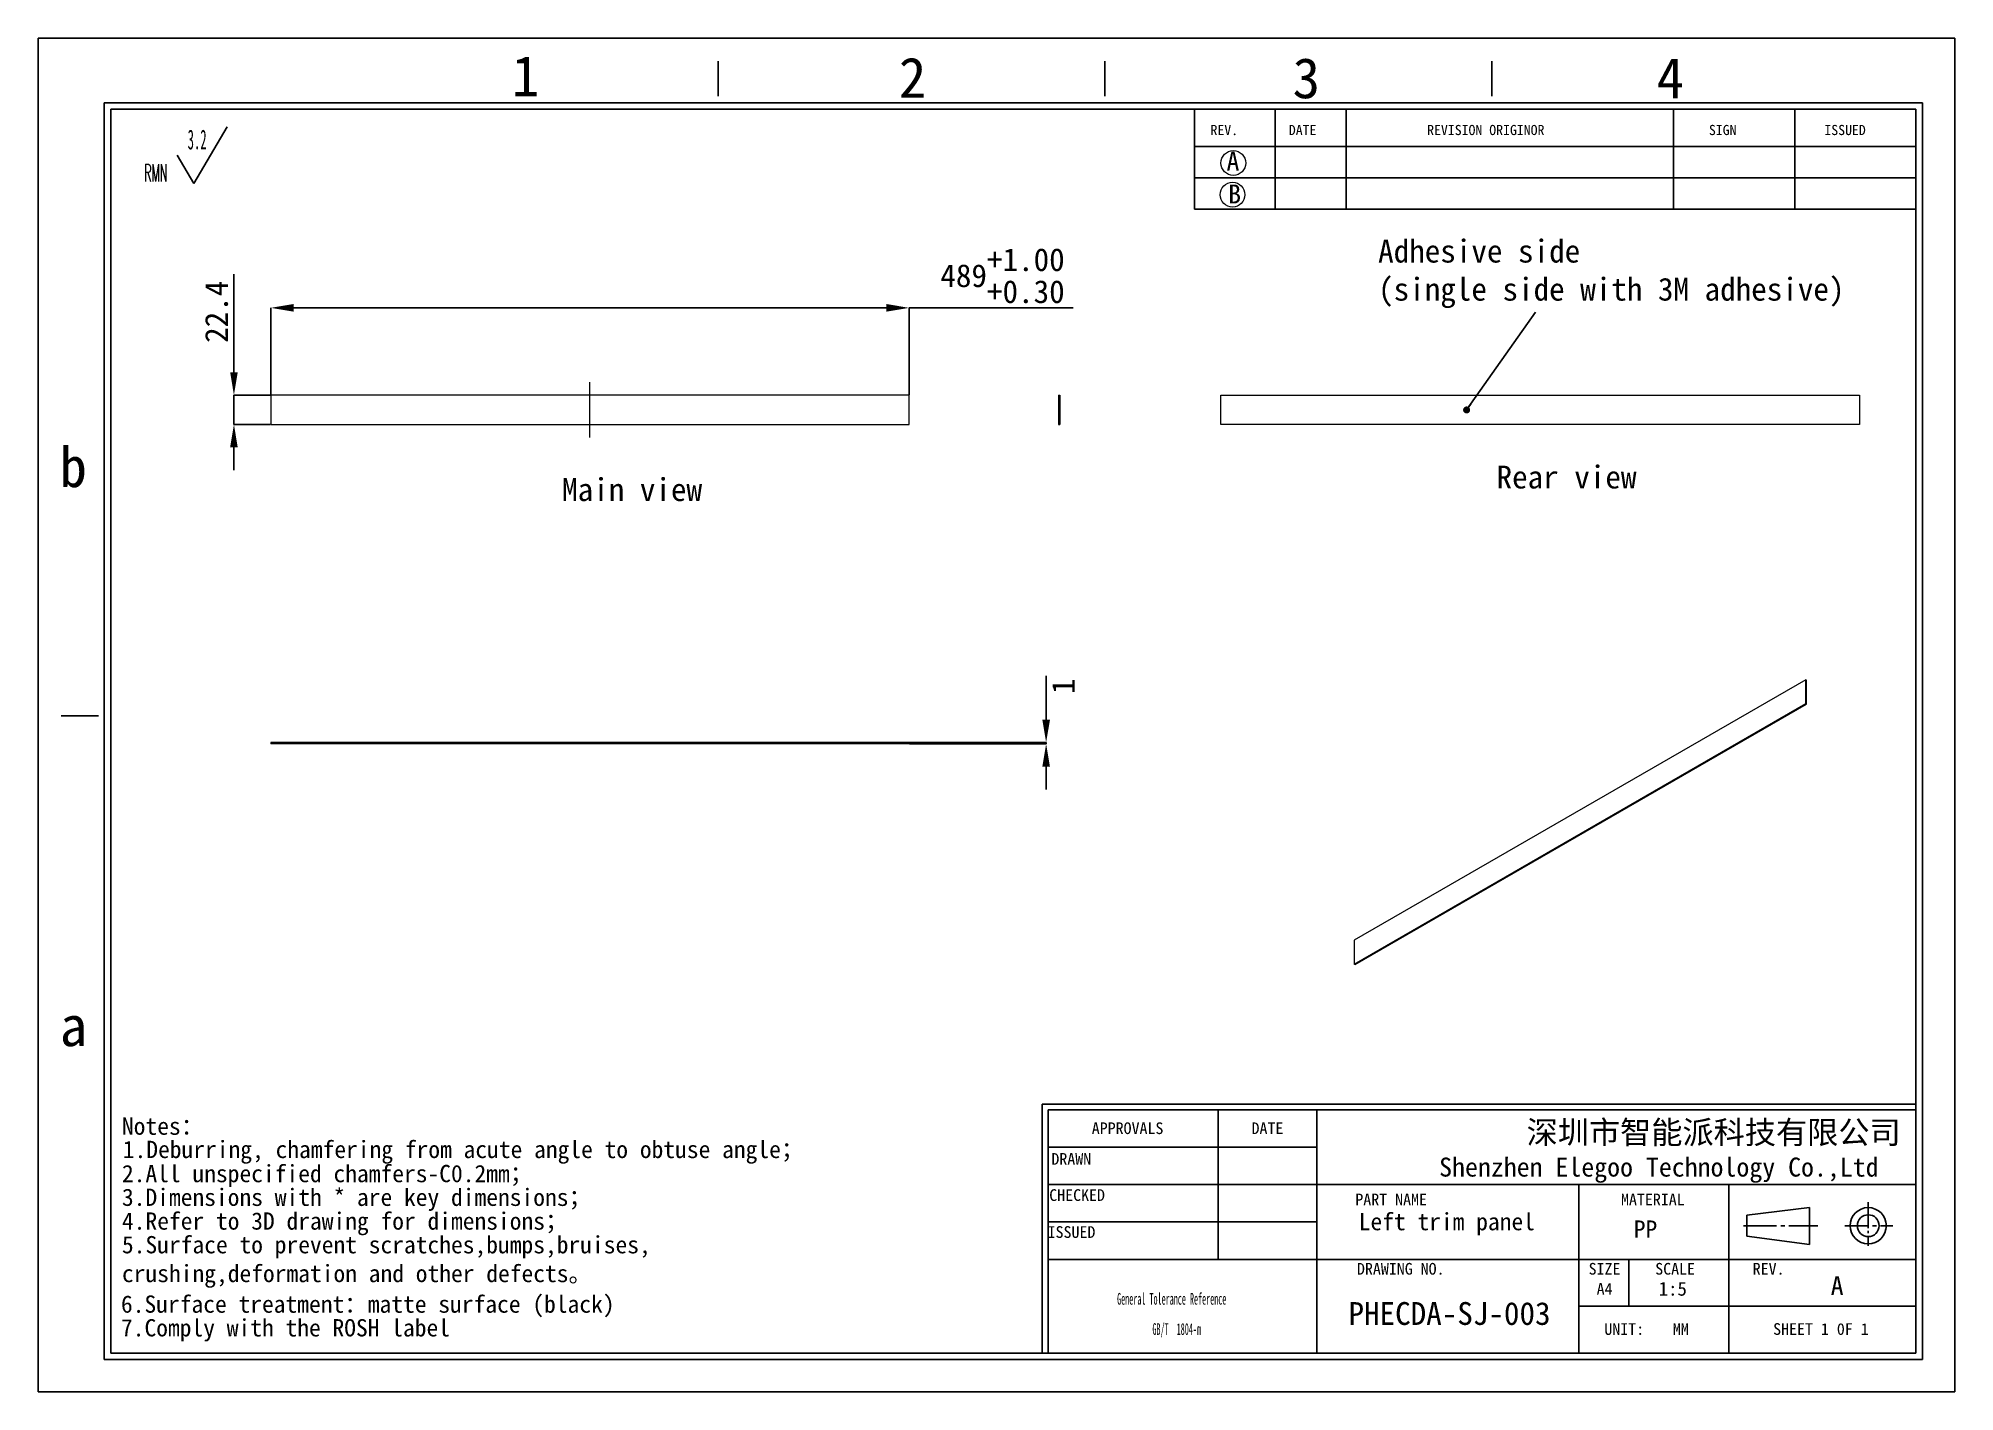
# Model space of a CAD drawing. Header units: millimetres. Extents: x 2 to 295, y 1 to 209.
import ezdxf

# ---------------------------------------------------------------- set-up
doc = ezdxf.new("R2010")
doc.units = ezdxf.units.MM
doc.header["$PDSIZE"] = -1
doc.linetypes.add('CENTERX2', pattern=[20.32, 12.7, -2.54, 2.54, -2.54])
doc.layers.add('SLD-0', color=179, linetype='Continuous')
doc.styles.add('5', font='simfang.ttf')
doc.styles.add('C', font='simfang.ttf')
doc.styles.add('SLDTEXTSTYLE1', font='TXT', dxfattribs={"width": 0.469, "bigfont": 'bigfont'})
doc.styles.add('SLDTEXTSTYLE2', font='TXT', dxfattribs={"width": 0.469})
doc.styles.add('SLDTEXTSTYLE8', font='TXT', dxfattribs={"width": 0.484})
doc.dimstyles.new('SLDDIMSTYLE0', dxfattribs={"dimtxt": 3.5, "dimasz": 3.5, "dimexe": 0, "dimexo": 0.0625, "dimgap": 0.875, "dimtad": 2, "dimlfac": 5, "dimrnd": 1e-09, "dimzin": 12, "dimdsep": 46, "dimtxsty": 'SLDTEXTSTYLE2', "dimsah": 1, "dimcen": 0.09, "dimadec": 0, "dimazin": 3, "dimtol": 1, "dimtp": 1, "dimtm": -0.3, "dimtfac": 1, "dimtofl": 0, "dimtmove": 0, "dimatfit": 3, "dimfxl": 1, "dimfrac": 2, "dimtolj": 1, "dimtzin": 0, "dimarcsym": 0})
doc.dimstyles.new('SLDDIMSTYLE1', dxfattribs={"dimtxt": 3.5, "dimasz": 3.5, "dimexe": 0, "dimexo": 0.0625, "dimgap": 0.875, "dimtad": 2, "dimlfac": 5, "dimrnd": 1e-09, "dimzin": 12, "dimdsep": 46, "dimtxsty": 'SLDTEXTSTYLE2', "dimsah": 1, "dimcen": 0.09, "dimadec": 0, "dimazin": 3, "dimtfac": 1, "dimtmove": 0, "dimatfit": 0, "dimfxl": 1, "dimfrac": 2, "dimtolj": 1, "dimtzin": 12, "dimarcsym": 0})
doc.dimstyles.new('SLDDIMSTYLE2', dxfattribs={"dimtxt": 0.18, "dimasz": 1.076923, "dimexe": 0, "dimexo": 0.0625, "dimgap": 0, "dimtad": 0, "dimtih": 1, "dimtoh": 1, "dimdec": 0, "dimrnd": 1e-09, "dimzin": 0, "dimdsep": 46, "dimtxsty": 'Standard', "dimblk1": 'DOT', "dimblk2": 'DOT', "dimsah": 1, "dimcen": 0.09, "dimadec": 0, "dimazin": 0, "dimtfac": 1.076923, "dimtdec": 0, "dimtofl": 0, "dimtmove": 0, "dimatfit": 3, "dimldrblk": 'DOT', "dimfxl": 1, "dimfrac": 2, "dimtolj": 1, "dimtzin": 0, "dimarcsym": 0})

# ---------------------------------------------------------------- blocks, each defined once
blk = doc.blocks.new('SW_NOTE_0')
at = {"layer": 'SLD-0', "color": 0, "attachment_point": 1, "style": 'C'}
for s, insert, char_height in [('Notes：', (3.02, 14.11), 2.646), ('1.Deburring, chamfering from acute angle to obtuse angle；', (3.15, 10.54), 2.6458), ('2.All unspecified chamfers-C0.2mm；', (3.02, 6.84), 2.6458), ('3.{\\fSimSun|b0|i0|c134|p2;Dimensions with * are key dimensions}；', (3.02, 3.21), 2.6458), ('4.Refer to 3D drawing for dimensions；', (3.02, -0.43), 2.6458), ('5.Surface to prevent scratches,bumps,bruises,\\Pcrushing,deformation and other defects。', (3.02, -4.06), 2.6458), ('6.Surface treatment：matte surface (black)', (2.87, -13.16), 2.6458), ('7.Comply with the ROSH label', (2.87, -16.79), 2.6458)]:
    blk.add_mtext(s, dxfattribs=dict(at, insert=insert, char_height=char_height))
blk = doc.blocks.new('SW_NOTE_1')
at = {"layer": 'SLD-0', "color": 0}
for q in [(12.74, 9.16), (5.08, 4.83)]:
    blk.add_line((7.63, 0.49), q, dxfattribs=at)
at = {"layer": 'SLD-0', "color": 0, "attachment_point": 1}
for s, insert, char_height, style in [('3.2', (6.67, 8.73), 3.032, 'SLDTEXTSTYLE2'), ('{\\Ftxt,bigfont|c134;RMN}', (0, 3.41), 2.6458, 'SLDTEXTSTYLE1')]:
    blk.add_mtext(s, dxfattribs=dict(at, insert=insert, char_height=char_height, style=style))
blk = doc.blocks.new('SW_NOTE_2')
at = {"layer": 'SLD-0', "color": 0, "char_height": 1.7927, "attachment_point": 2, "style": 'SLDTEXTSTYLE8'}
for s, insert in [('General Tolerance Reference', (12.75, 2.31)), ('GB/T  1804-m', (13.51, -2.32))]:
    blk.add_mtext(s, dxfattribs=dict(at, insert=insert))
blk = doc.blocks.new('_D')
at = {"layer": 'Defpoints', "color": 0}
for p in [(134.98, 167.37), (37.18, 154), (134.98, 154)]:
    blk.add_point(p, dxfattribs=at)
at = {"layer": 'SLD-0', "color": 0, "lineweight": -2}
for p, q in [((37.18, 154.06), (37.18, 167.37)), ((40.68, 167.37), (131.48, 167.37)), ((134.98, 154.06), (134.98, 167.37)), ((134.98, 167.37), (160.07, 167.37))]:
    blk.add_line(p, q, dxfattribs=at)
at = {"layer": 'SLD-0', "color": 0}
for points in [[(40.68, 167.96), (40.68, 166.79), (37.18, 167.37)], [(131.48, 167.96), (131.48, 166.79), (134.98, 167.37)]]:
    blk.add_solid(points, dxfattribs=at)
at = {"layer": 'SLD-0', "color": 0, "insert": (149.27, 176.51), "char_height": 3.5, "attachment_point": 2, "style": '5'}
blk.add_mtext('\\A1;489\\S+1.00^ +0.30;', dxfattribs=at)
blk = doc.blocks.new('_D_1')
at = {"layer": 'Defpoints', "color": 0}
for p in [(37.18, 154), (31.55, 149.52), (37.18, 149.52)]:
    blk.add_point(p, dxfattribs=at)
at = {"layer": 'SLD-0', "color": 0, "lineweight": -2}
for p, q in [((31.55, 157.5), (31.55, 172.55)), ((37.12, 154), (31.55, 154)), ((31.55, 149.52), (31.55, 154)), ((37.12, 149.52), (31.55, 149.52)), ((31.55, 146.02), (31.55, 142.52))]:
    blk.add_line(p, q, dxfattribs=at)
at = {"layer": 'SLD-0', "color": 0}
for points in [[(30.97, 157.5), (32.13, 157.5), (31.55, 154)], [(30.97, 146.02), (32.13, 146.02), (31.55, 149.52)]]:
    blk.add_solid(points, dxfattribs=at)
at = {"layer": 'SLD-0', "color": 0, "insert": (27.12, 166.77), "char_height": 3.5, "attachment_point": 2, "rotation": 90, "style": '5'}
blk.add_mtext('\\A1;22.4', dxfattribs=at)
blk = doc.blocks.new('_D_2')
at = {"layer": 'Defpoints', "color": 0}
for p in [(134.98, 100.76), (134.98, 100.56), (155.95, 100.76)]:
    blk.add_point(p, dxfattribs=at)
at = {"layer": 'SLD-0', "color": 0, "lineweight": -2}
for p, q in [((155.95, 104.26), (155.95, 110.97)), ((135.04, 100.76), (155.95, 100.76)), ((135.04, 100.56), (155.95, 100.56)), ((155.95, 100.56), (155.95, 100.76)), ((155.95, 97.06), (155.95, 93.56))]:
    blk.add_line(p, q, dxfattribs=at)
at = {"layer": 'SLD-0', "color": 0}
for points in [[(155.37, 104.26), (156.54, 104.26), (155.95, 100.76)], [(155.37, 97.06), (156.54, 97.06), (155.95, 100.56)]]:
    blk.add_solid(points, dxfattribs=at)
at = {"layer": 'SLD-0', "color": 0, "insert": (156.83, 109.37), "char_height": 3.5, "attachment_point": 2, "rotation": 90, "style": '5'}
blk.add_mtext('\\A1;1', dxfattribs=at)
blk = doc.blocks.new('SW_NOTE_3')
at = {"insert": (1.08, 11.08), "char_height": 3.5, "width": 141.4875, "attachment_point": 1}
blk.add_mtext('{\\fFangSong|b0|i0|c0|p49;Adhesive side \\P(single side with 3M adhesive)}', dxfattribs=at)
blk = doc.blocks.new('_DOT')
at = {"color": 0, "linetype": 'ByBlock', "lineweight": -2}
blk.add_line((-0.5, 0), (-1, 0), dxfattribs=at)
at = {"color": 0, "linetype": 'ByBlock', "const_width": 0.5}
blk.add_lwpolyline([(-0.25, 0, 1), (0.25, 0, 1)], format="xyb", close=True, dxfattribs=at)

msp = doc.modelspace()

# ---------------------------------------------------------------- linework, layer by layer
at = {"color": 7, "linetype": 'Continuous', "lineweight": 15}
for p, q in [((37.1793, 153.999), (37.1793, 149.519)), ((134.9793, 153.999), (37.1793, 153.999)), ((134.9793, 149.519), (134.9793, 153.999)), ((157.8513, 153.999), (157.8513, 149.519)), ((157.8513, 153.999), (158.0513, 153.999)), ((158.0513, 153.999), (158.0513, 149.519)), ((182.7111, 149.519), (182.7111, 153.999)), ((182.7111, 153.999), (280.5111, 153.999)), ((280.5111, 153.999), (280.5111, 149.519)), ((37.1793, 149.519), (134.9793, 149.519)), ((157.8513, 149.519), (158.0513, 149.519)), ((280.5111, 149.519), (182.7111, 149.519)), ((272.2956, 110.3936), (203.1406, 70.4713)), ((272.2956, 106.7355), (272.2956, 110.3936)), ((272.2956, 110.3936), (272.437, 110.312)), ((272.437, 106.6539), (272.437, 110.312)), ((203.1406, 66.8132), (272.2956, 106.7355)), ((203.282, 66.7315), (272.437, 106.6539)), ((272.2956, 106.7355), (272.437, 106.6539)), ((37.1793, 100.7601), (37.1793, 100.5601)), ((134.9793, 100.7601), (37.1793, 100.7601)), ((134.9793, 100.5601), (37.1793, 100.5601)), ((134.9793, 100.5601), (134.9793, 100.7601)), ((203.1406, 70.4713), (203.1406, 66.8132)), ((203.282, 66.7315), (203.1406, 66.8132))]:
    msp.add_line(p, q, dxfattribs=at)
at = {"layer": 'SLD-0'}
for p, q in [((1.5907, 208.6737), (295.1066, 208.6737)), ((1.5907, 1.2938), (1.5907, 208.6737)), ((295.1066, 208.6737), (295.1066, 1.2938)), ((12.6748, 7.2189), (12.6748, 197.811)), ((12.6748, 197.811), (289.1814, 197.811)), ((252.0174, 197.811), (252.0174, 182.5137)), ((270.5994, 197.811), (270.5994, 182.5137)), ((289.1814, 197.811), (289.1814, 7.2189)), ((289.1814, 7.2189), (12.6748, 7.2189)), ((295.1066, 1.2938), (1.5907, 1.2938))]:
    msp.add_line(p, q, dxfattribs=at)
at = {"layer": 'SLD-0', "color": 6, "linetype": 'Continuous'}
for p, q in [((105.701, 199.786), (105.701, 205.1695)), ((164.9525, 199.786), (164.9525, 205.1695)), ((224.2039, 199.786), (224.2039, 205.1695)), ((11.6873, 6.2314), (11.6873, 198.7985)), ((11.6873, 198.7985), (290.1689, 198.7985)), ((290.1689, 198.7985), (290.1689, 6.2314)), ((10.8046, 104.8527), (5.0681, 104.8527)), ((290.1689, 6.2314), (11.6873, 6.2314))]:
    msp.add_line(p, q, dxfattribs=at)
at = {"layer": 'SLD-0', "color": 179, "linetype": 'Continuous'}
for p, q in [((178.6588, 197.811), (178.6588, 182.5137)), ((191.0502, 197.811), (191.0502, 182.5137)), ((201.8863, 197.811), (201.8863, 182.5137)), ((178.6588, 192.0745), (289.1814, 192.0745)), ((178.6588, 187.2941), (289.1814, 187.2941)), ((178.6588, 182.5137), (289.1814, 182.5137)), ((289.1814, 45.3294), (155.3299, 45.3294)), ((155.3299, 45.3294), (155.3299, 7.2189)), ((289.1814, 44.5061), (156.286, 44.5061)), ((156.286, 44.5061), (156.286, 7.2189)), ((182.2808, 44.5061), (182.2808, 21.5602)), ((197.3975, 44.5061), (197.3975, 7.2189)), ((197.3975, 38.7696), (156.286, 38.7696)), ((289.1814, 33.0331), (156.286, 33.0331)), ((237.553, 33.0331), (237.553, 7.2189)), ((260.499, 7.2189), (260.499, 33.0331)), ((263.2552, 28.3538), (272.8879, 29.5382)), ((272.8879, 23.8461), (272.8879, 29.5382)), ((281.8693, 26.3495), (281.8693, 30.3163)), ((197.3975, 27.2966), (156.286, 27.2966)), ((262.7856, 26.7328), (267.8301, 26.7328)), ((263.2552, 25.1064), (263.2552, 28.3538)), ((268.4607, 26.7328), (269.0912, 26.7328)), ((269.7218, 26.7328), (274.1357, 26.7328)), ((281.8693, 26.7328), (278.2684, 26.7328)), ((282.4999, 26.7328), (283.1304, 26.7328)), ((283.761, 26.7328), (285.6527, 26.7328)), ((263.2552, 25.1064), (272.8879, 23.8461)), ((281.8693, 25.9663), (281.8693, 25.5831)), ((281.8693, 25.1998), (281.8693, 23.6668)), ((289.1814, 21.5602), (156.286, 21.5602)), ((245.2016, 21.5602), (245.2016, 14.3895)), ((237.553, 14.3895), (289.1814, 14.3895))]:
    msp.add_line(p, q, dxfattribs=at)
at = {"layer": 'SLD-0', "linetype": 'CENTERX2', "lineweight": 0}
msp.add_line((86.0793, 147.519), (86.0793, 155.999), dxfattribs=at)
at = {"layer": 'SLD-0', "lineweight": 0}
for centre in [(184.6221, 189.5636), (184.4994, 184.7149)]:
    msp.add_circle(centre, 1.8944, dxfattribs=at)
at = {"layer": 'SLD-0', "color": 179, "linetype": 'Continuous'}
for radius in [2.7714, 1.669]:
    msp.add_circle((281.8693, 26.7328), radius, dxfattribs=at)

# ---------------------------------------------------------------- block references
at = {"layer": 'SLD-0'}
for name, p in [('SW_NOTE_1', (17.795, 185.9568)), ('SW_NOTE_3', (205.7186, 166.7345))]:
    msp.add_blockref(name, p, dxfattribs=at)
at = {"layer": 'SLD-0', "color": 5}
msp.add_blockref('SW_NOTE_0', (11.3786, 29.1985), dxfattribs=at)
at = {"layer": 'SLD-0', "color": 179}
msp.add_blockref('SW_NOTE_2', (162.4379, 14.1109), dxfattribs=at)

# ---------------------------------------------------------------- texts
at = {"layer": 'SLD-0', "style": '5'}
for s, insert, char_height, attachment_point in [('1', (74.111, 205.9712), 6.172, 1), ('2', (133.3881, 205.7276), 6.172, 1), ('3', (193.7066, 205.6655), 6.172, 1), ('4', (249.4405, 205.6593), 6.172, 1), ('A', (183.5778, 191.2862), 2.9034, 1), ('B', (183.8319, 186.2712), 2.9034, 1), ('b', (4.8346, 146.0918), 6.172, 1), ('Main view', (81.8192, 141.2746), 3.5, 1), ('Rear view', (224.9386, 143.1964), 3.5, 1), ('a', (4.8798, 60.4234), 6.172, 1), ('深圳市智能派科技有限公司', (258.1896, 42.7884), 3.5, 2), ('Left trim panel', (217.322, 28.676), 2.645833, 2), ('PP', (247.7573, 27.5373), 2.64583, 2), ('A', (276.1139, 18.9954), 2.9104, 1), ('PHECDA-SJ-003', (202.2605, 15.0248), 3.5, 1)]:
    msp.add_mtext(s, dxfattribs=dict(at, insert=insert, char_height=char_height, attachment_point=attachment_point))
at = {"layer": 'SLD-0', "color": 179, "style": '5'}
for s, insert, char_height, attachment_point in [('REV.', (181.1288, 195.4001), 1.55363, 1), ('DATE', (193.1265, 195.4001), 1.55363, 1), ('REVISION ORIGINOR', (214.3082, 195.4001), 1.553633, 1), ('SIGN', (257.4664, 195.4001), 1.55363, 1), ('ISSUED', (275.1481, 195.4001), 1.55363, 1), ('APPROVALS', (168.4266, 42.5627), 1.79265, 2), ('DATE', (189.8496, 42.5627), 1.79265, 2), ('DRAWN', (159.8036, 37.8529), 1.79265, 2), ('Shenzhen Elegoo Technology Co.,Ltd', (249.7983, 37.1647), 2.910417, 2), ('CHECKED', (160.6957, 32.3147), 1.79265, 2), ('PART NAME', (208.7939, 31.6454), 1.79265, 2), ('MATERIAL', (248.8802, 31.6454), 1.79265, 2), ('ISSUED', (159.837, 26.6544), 1.79265, 2), ('DRAWING NO.', (210.268, 21.0216), 1.792654, 2), ('SIZE', (241.4789, 21.0216), 1.79265, 2), ('SCALE', (252.2889, 21.0216), 1.79265, 2), ('REV.', (266.6102, 21.0216), 1.79265, 2), ('A4', (241.4898, 17.9531), 1.79265, 2), ('1:5', (251.93, 18.1206), 2.11667, 2), ('UNIT:', (244.4987, 11.7907), 1.79265, 2), ('MM', (253.1609, 11.7907), 1.79265, 2), ('SHEET 1 0F 1', (274.62, 11.7907), 1.792654, 2)]:
    msp.add_mtext(s, dxfattribs=dict(at, insert=insert, char_height=char_height, attachment_point=attachment_point))

# ---------------------------------------------------------------- dimensions: what is measured, and where the dimension line sits
at = {"layer": 'SLD-0'}
dim = msp.add_linear_dim(base=(134.9793, 167.3717), p1=(37.1793, 153.999), p2=(134.9793, 153.999), dimstyle='SLDDIMSTYLE0', override={"dimtxsty": '5'}, dxfattribs=at)
dim.commit()
dim.dimension.update_dxf_attribs({"geometry": '_D', "text_midpoint": (149.2743, 167.3717), "dimtype": 160})
for base, p1, p2, picture, middle in [((31.5504, 149.519), (37.1793, 153.999), (37.1793, 149.519), '_D_1', (31.5504, 166.774)), ((155.9523, 100.7601), (134.9793, 100.5601), (134.9793, 100.7601), '_D_2', (155.9523, 109.3651))]:
    dim = msp.add_linear_dim(base=base, p1=p1, p2=p2, angle=90, dimstyle='SLDDIMSTYLE1', override={"dimtxsty": '5'}, dxfattribs=at)
    dim.commit()
    dim.dimension.update_dxf_attribs({"geometry": picture, "text_midpoint": middle, "dimtype": 160})

# ---------------------------------------------------------------- leaders
msp.add_leader([(220.355, 151.724), (230.9217, 166.7345)], dimstyle='SLDDIMSTYLE2', override={"dimtxsty": '5'}, dxfattribs=at)

doc.saveas('drawing.dxf')
